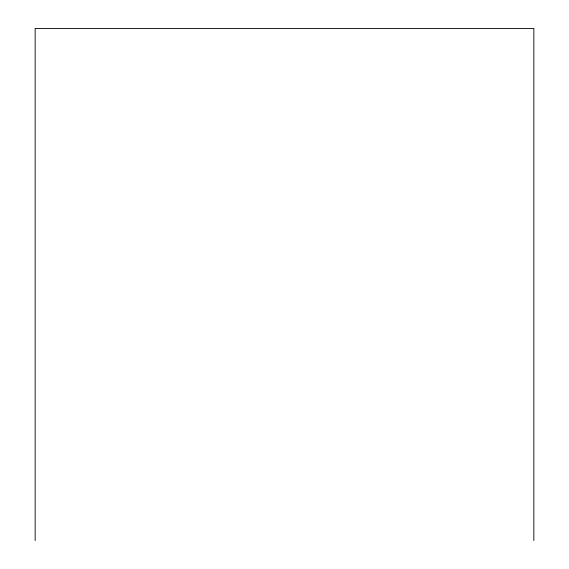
<?xml version="1.0" encoding="UTF-8"?>
<svg xmlns="http://www.w3.org/2000/svg" width="569" height="569" viewBox="0 0 569 569"><rect width="100%" height="100%" fill="white"/><g stroke="black" fill="none" stroke-linecap="round" stroke-linejoin="round"><path stroke-width="0.85" d="M533.843 540.55L533.843 28.45L35.157 28.45L35.157 540.55"/></g></svg>
